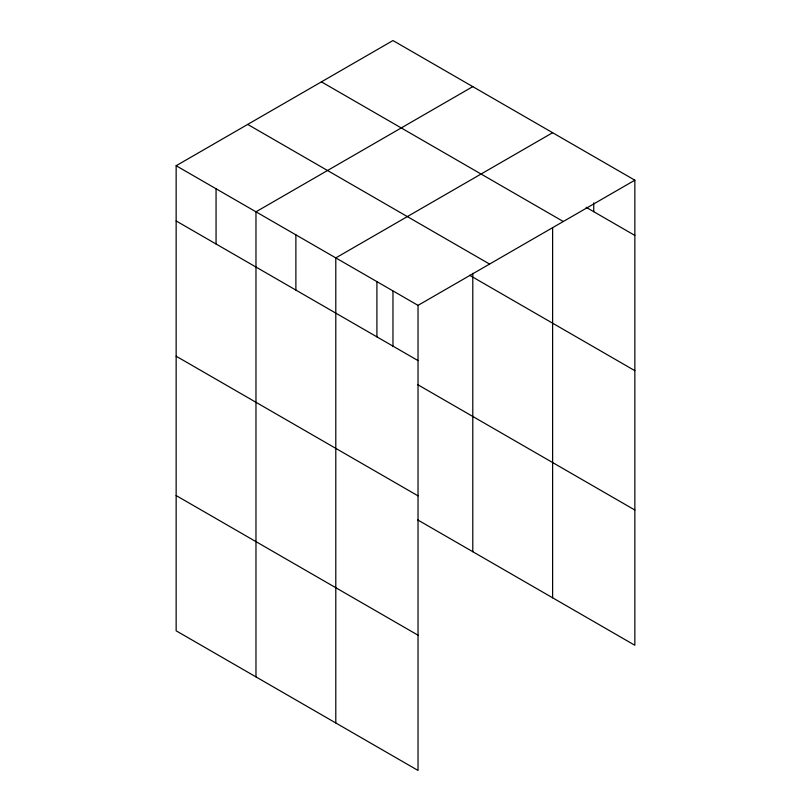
<?xml version="1.0" encoding="UTF-8"?>
<svg xmlns="http://www.w3.org/2000/svg" width="811" height="811" viewBox="0 0 811 811"><rect width="100%" height="100%" fill="white"/><g stroke="black" fill="none" stroke-linecap="round" stroke-linejoin="round"><path stroke-width="1.22" d="M176.149 165.728L418.03 305.372L418.03 770.45L176.149 630.806L176.149 165.728L392.97 40.55L634.851 180.194L634.851 645.272L417.777 519.942M472.793 86.635L255.972 211.813L255.972 676.891M552.615 132.72L335.795 257.898L335.795 722.966M418.03 305.372L634.851 180.194M586.15 207.312L634.851 235.423M321.42 81.86L563.3 221.504M247.7 124.418L489.58 264.072M469.559 275.243L634.851 370.668M176.149 220.957L418.03 360.601M417.777 384.698L634.851 510.018M176.149 356.201L418.03 495.856M176.149 495.551L418.03 635.195M593.733 202.892L593.733 211.681M552.615 228.013L552.615 597.788M472.793 273.348L472.793 551.703M392.97 291.281L392.97 346.52M376.912 281.64L376.912 336.859M295.883 234.855L295.883 290.085M216.061 188.77L216.061 243.999"/></g></svg>
